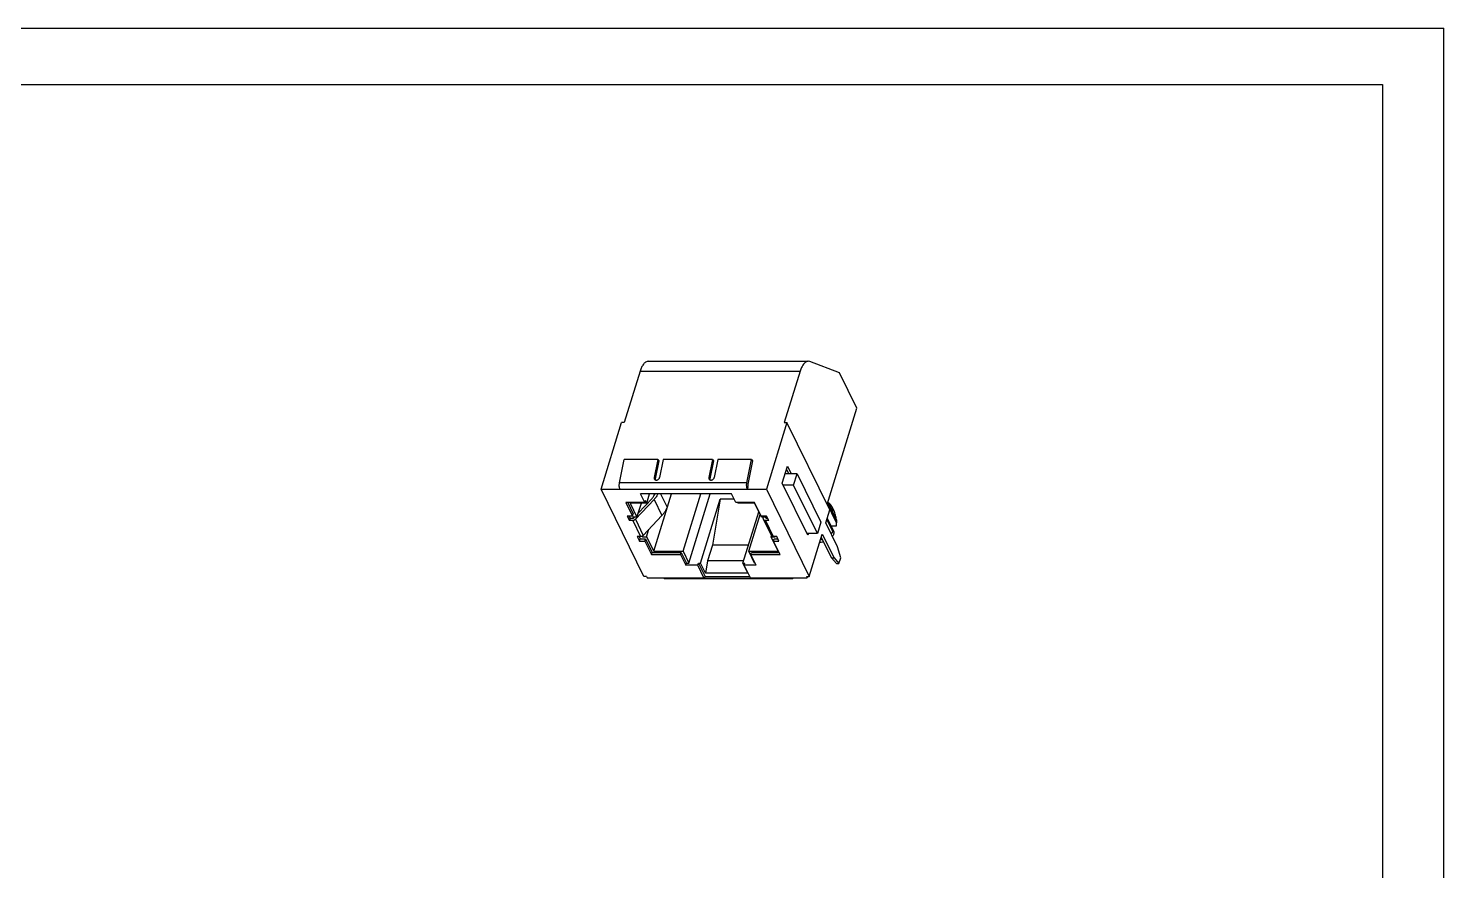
# Model space of a CAD drawing. Extents: x 0 to 420, y 0 to 297.
# Drawn here: x 170.5 to 420, y 148.5 to 297 of the extents above; entities that cross this region are included whole.
import ezdxf

# ---------------------------------------------------------------- set-up
doc = ezdxf.new("R2010")
doc.units = 0
doc.header["$LTSCALE"] = 23.1
doc.layers.get('0').update_dxf_attribs({"linetype": 'CONTINUOUS'})

msp = doc.modelspace()

# ---------------------------------------------------------------- linework, layer by layer
at = {"color": 7, "linetype": 'CONTINUOUS'}
for p, q in [((0, 297), (420, 297)), ((420, 0), (420, 297)), ((17.78, 287.08), (409.21, 287.08)), ((409.21, 287.08), (409.21, 9.23)), ((279.77, 238.3), (307.98, 238.3)), ((308.25, 238.25), (307.98, 238.3)), ((313.47, 236.26), (308.25, 238.25)), ((278.34, 236.53), (275.55, 227.49)), ((278.34, 236.53), (306.56, 236.53)), ((306.56, 236.53), (303.76, 227.49)), ((316.54, 230.01), (313.47, 236.26)), ((311.3, 213.06), (316.54, 230.01)), ((271.46, 215.76), (275.09, 227.49)), ((275.55, 227.49), (275.09, 227.49)), ((304.22, 227.49), (300.6, 215.76)), ((303.76, 227.49), (304.22, 227.49)), ((311.78, 212.1), (304.22, 227.49)), ((274.71, 216.85), (275.51, 220.99)), ((281.45, 220.99), (275.51, 220.99)), ((281.45, 220.99), (280.83, 217.8)), ((281.62, 220.77), (281.01, 217.58)), ((281.45, 220.99), (281.62, 220.77)), ((282.39, 220.99), (281.77, 217.8)), ((291.09, 220.99), (282.39, 220.99)), ((291.09, 220.99), (290.47, 217.8)), ((291.26, 220.77), (290.65, 217.58)), ((291.09, 220.99), (291.26, 220.77)), ((292.02, 220.99), (291.41, 217.8)), ((297.97, 220.99), (292.02, 220.99)), ((297.16, 216.85), (297.97, 220.99)), ((298.14, 220.77), (297.34, 216.63)), ((297.97, 220.99), (298.14, 220.77)), ((303.41, 216.84), (304.33, 219.83)), ((304.33, 219.83), (305, 218.45)), ((280.83, 217.8), (281.01, 217.58)), ((290.47, 217.8), (290.65, 217.58)), ((306.02, 218.45), (303.9, 218.45)), ((304.15, 219.25), (304.54, 218.45)), ((305.4, 216.46), (306.02, 218.45)), ((306.02, 218.45), (310.2, 209.93)), ((279.02, 200.37), (271.46, 215.76)), ((271.46, 215.76), (300.6, 215.76)), ((297.16, 216.85), (274.71, 216.85)), ((279.17, 213.39), (278.41, 214.94)), ((294.46, 214.94), (278.41, 214.94)), ((279.52, 213.31), (280.02, 214.94)), ((280.74, 204.81), (283.87, 214.94)), ((281.95, 214.94), (283.09, 212.61)), ((285.91, 204.81), (289.04, 214.94)), ((286.93, 202.73), (290.71, 214.94)), ((295.22, 213.39), (294.46, 214.94)), ((297.26, 215.76), (297.38, 216.15)), ((300.6, 215.76), (308.15, 200.37)), ((307.92, 207.64), (303.41, 216.84)), ((305.4, 216.46), (303.59, 216.46)), ((309.59, 207.94), (305.4, 216.46)), ((275.85, 213.39), (277.01, 211.02)), ((279.17, 213.39), (275.85, 213.39)), ((276.16, 213.39), (277.13, 211.41)), ((276.57, 213.31), (277.8, 210.81)), ((279.52, 213.31), (276.57, 213.31)), ((280.8, 213.96), (277.51, 210.44)), ((277.8, 210.81), (278.57, 213.31)), ((278.02, 211.54), (280.45, 214.14)), ((279.17, 213.39), (279.29, 213.78)), ((279.52, 213.31), (279.29, 213.78)), ((280.8, 213.96), (282.19, 211.12)), ((288.99, 202.73), (292.47, 213.99)), ((292.47, 213.99), (291.1, 205.88)), ((294.92, 213.99), (292.47, 213.99)), ((298.54, 213.39), (295.22, 213.39)), ((295.57, 213.31), (295.53, 213.39)), ((298.52, 213.31), (295.57, 213.31)), ((299.74, 210.81), (298.52, 213.31)), ((299.7, 211.02), (298.54, 213.39)), ((311.07, 209.83), (311.78, 212.1)), ((312.99, 209.85), (311.34, 213.21)), ((311.42, 213.44), (312.97, 210.27)), ((311.44, 213.51), (312.16, 212.04)), ((312.15, 212.71), (312.5, 212)), ((276.07, 211.02), (276.46, 210.23)), ((277.01, 211.02), (276.07, 211.02)), ((276.38, 211.02), (276.58, 210.62)), ((276.58, 210.62), (276.46, 210.23)), ((277.04, 210.23), (276.46, 210.23)), ((276.58, 210.62), (277.16, 210.62)), ((277.01, 211.02), (277.13, 211.41)), ((277.04, 210.23), (278.44, 207.39)), ((277.07, 210.81), (277.16, 210.62)), ((277.8, 210.81), (277.07, 210.81)), ((277.16, 210.62), (277.34, 210.81)), ((277.51, 210.44), (278.91, 207.6)), ((282.19, 211.12), (278.91, 207.6)), ((296.48, 202.73), (299.27, 211.77)), ((297.52, 204.81), (299.51, 211.28)), ((300.64, 211.02), (299.7, 211.02)), ((300.47, 210.81), (299.74, 210.81)), ((300.1, 210.44), (299.98, 210.81)), ((300.11, 210.4), (300.1, 210.44)), ((300.11, 210.4), (301.51, 207.56)), ((301.02, 210.23), (300.44, 210.23)), ((300.44, 210.23), (301.83, 207.39)), ((300.56, 210.62), (300.47, 210.81)), ((300.56, 210.62), (300.83, 210.62)), ((301.02, 210.23), (300.64, 211.02)), ((310.2, 209.93), (309.59, 207.94)), ((313.14, 205.62), (311.07, 209.83)), ((311.26, 210.41), (312.34, 208.21)), ((311.33, 210.65), (312.5, 208.26)), ((312.16, 212.04), (312.29, 211.68)), ((312.29, 211.68), (312.96, 210.3)), ((277.85, 207.39), (278.24, 206.6)), ((278.44, 207.39), (277.85, 207.39)), ((278.17, 207.39), (278.36, 206.99)), ((278.72, 207.46), (278.78, 207.34)), ((278.78, 207.34), (278.84, 207.54)), ((278.78, 207.34), (279.5, 207.34)), ((279.5, 207.34), (279.91, 208.68)), ((279.5, 207.34), (280.74, 204.81)), ((301.45, 207.34), (301.51, 207.56)), ((301.45, 207.34), (302.17, 207.34)), ((302.69, 204.81), (301.45, 207.34)), ((302.42, 207.39), (301.83, 207.39)), ((302.17, 207.34), (302.15, 207.39)), ((302.81, 206.6), (302.42, 207.39)), ((309.59, 207.94), (307.78, 207.94)), ((308.02, 207.94), (307.92, 207.64)), ((308.15, 200.37), (310.46, 207.84)), ((310.28, 207.26), (312.07, 203.63)), ((310.46, 207.84), (312.53, 203.63)), ((311.99, 209.3), (312.94, 209.3)), ((278.24, 206.6), (278.36, 206.99)), ((278.24, 206.6), (279.18, 206.6)), ((278.36, 206.99), (279.3, 206.99)), ((279.18, 206.6), (279.3, 206.99)), ((279.18, 206.6), (280.34, 204.23)), ((279.3, 206.99), (280.46, 204.62)), ((280.34, 204.23), (280.46, 204.62)), ((280.46, 204.62), (285.61, 204.62)), ((280.74, 204.81), (285.91, 204.81)), ((285.49, 204.23), (285.61, 204.62)), ((285.61, 204.62), (286.54, 202.73)), ((285.91, 204.81), (286.93, 202.73)), ((291.1, 205.88), (290.24, 203.1)), ((297.45, 205.88), (291.1, 205.88)), ((297.52, 204.81), (302.69, 204.81)), ((298.54, 202.73), (297.52, 204.81)), ((297.89, 204.23), (298.01, 204.62)), ((298.01, 204.62), (302.84, 204.62)), ((301.87, 206.6), (301.99, 206.99)), ((301.87, 206.6), (302.81, 206.6)), ((303.03, 204.23), (301.87, 206.6)), ((301.99, 206.99), (302.61, 206.99)), ((313.71, 203.65), (313.14, 205.62)), ((280.34, 204.23), (285.49, 204.23)), ((285.49, 204.23), (286.42, 202.34)), ((286.42, 202.34), (286.54, 202.73)), ((288.52, 202.34), (286.42, 202.34)), ((286.54, 202.73), (286.93, 202.73)), ((288.52, 202.34), (288.64, 202.73)), ((289.61, 200.13), (288.52, 202.34)), ((288.64, 202.73), (288.99, 202.73)), ((288.64, 202.73), (289.8, 200.36)), ((289.88, 200.93), (288.99, 202.73)), ((290.24, 203.1), (289.88, 200.93)), ((296.59, 203.1), (290.24, 203.1)), ((296.48, 202.73), (296.83, 202.73)), ((297.36, 200.93), (296.48, 202.73)), ((296.71, 202.34), (296.83, 202.73)), ((298.82, 202.34), (296.71, 202.34)), ((297.79, 200.13), (296.71, 202.34)), ((297.89, 204.23), (303.03, 204.23)), ((298.82, 202.34), (297.89, 204.23)), ((298.54, 202.73), (298.62, 202.73)), ((312.07, 203.63), (312.53, 203.63)), ((312.07, 203.63), (312.94, 202.65)), ((312.53, 203.63), (313.4, 202.65)), ((312.94, 202.65), (313.4, 202.65)), ((313.4, 202.65), (313.71, 203.65)), ((279.48, 200.37), (279.02, 200.37)), ((279.48, 200.37), (279.59, 200.13)), ((279.59, 200.13), (289.61, 200.13)), ((305.14, 199.94), (282.69, 199.94)), ((289.69, 200), (289.8, 200.36)), ((297.88, 200), (289.69, 200)), ((289.8, 200.36), (297.68, 200.36)), ((297.36, 200.93), (289.88, 200.93)), ((297.79, 200.13), (307.81, 200.13)), ((307.69, 200.37), (308.15, 200.37)), ((307.69, 200.37), (307.81, 200.13)), ((307.81, 200.13), (307.88, 200.37))]:
    msp.add_line(p, q, dxfattribs=at)
for points, knots in [([(279.77, 238.3), (279.73, 238.3), (279.55, 238.28), (279.23, 238.13), (278.88, 237.75), (278.57, 237.2), (278.41, 236.77), (278.34, 236.53)], [0, 0, 0, 0, 0.046565, 0.217062, 0.427325, 0.688552, 1, 1, 1, 1]), ([(307.98, 238.3), (307.94, 238.3), (307.77, 238.28), (307.45, 238.13), (307.1, 237.75), (306.79, 237.2), (306.63, 236.77), (306.56, 236.53)], [0, 0, 0, 0, 0.046565, 0.217062, 0.427325, 0.688552, 1, 1, 1, 1]), ([(280.83, 217.8), (280.82, 217.75), (280.82, 217.65), (280.86, 217.54), (280.9, 217.5), (280.9, 217.49)], [0, 0, 0, 0, 0.473945, 0.922839, 1, 1, 1, 1]), ([(280.9, 217.49), (280.93, 217.46), (281, 217.4), (281.13, 217.35), (281.3, 217.35), (281.46, 217.4), (281.61, 217.51), (281.72, 217.64), (281.76, 217.75), (281.77, 217.8)], [0, 0, 0, 0, 0.10733, 0.242728, 0.387331, 0.540276, 0.697177, 0.852141, 1, 1, 1, 1]), ([(281.01, 217.58), (281, 217.53), (281, 217.47), (281.01, 217.41), (281.01, 217.4)], [0, 0, 0, 0, 0.849277, 1, 1, 1, 1]), ([(290.47, 217.8), (290.46, 217.75), (290.46, 217.65), (290.5, 217.54), (290.53, 217.5), (290.54, 217.49)], [0, 0, 0, 0, 0.473945, 0.922839, 1, 1, 1, 1]), ([(290.54, 217.49), (290.56, 217.46), (290.63, 217.4), (290.77, 217.35), (290.94, 217.35), (291.1, 217.4), (291.25, 217.51), (291.36, 217.64), (291.4, 217.75), (291.41, 217.8)], [0, 0, 0, 0, 0.10733, 0.242728, 0.387331, 0.540276, 0.697177, 0.852141, 1, 1, 1, 1]), ([(290.65, 217.58), (290.64, 217.53), (290.63, 217.47), (290.65, 217.41), (290.65, 217.4)], [0, 0, 0, 0, 0.849277, 1, 1, 1, 1]), ([(274.8, 215.76), (274.77, 215.83), (274.71, 216), (274.67, 216.27), (274.67, 216.56), (274.69, 216.75), (274.71, 216.85)], [0, 0, 0, 0, 0.213913, 0.467838, 0.738604, 1, 1, 1, 1]), ([(280.45, 214.14), (280.57, 214.27), (280.78, 214.53), (280.95, 214.8), (281.02, 214.94)], [0, 0, 0, 0, 0.546987, 1, 1, 1, 1]), ([(281.49, 214.94), (281.4, 214.76), (281.19, 214.42), (280.94, 214.11), (280.8, 213.96)], [0, 0, 0, 0, 0.490684, 1, 1, 1, 1]), ([(297.26, 215.76), (297.22, 215.83), (297.17, 216), (297.13, 216.27), (297.12, 216.56), (297.15, 216.75), (297.16, 216.85)], [0, 0, 0, 0, 0.213913, 0.467838, 0.738604, 1, 1, 1, 1]), ([(297.34, 216.63), (297.33, 216.57), (297.32, 216.46), (297.33, 216.29), (297.36, 216.19), (297.38, 216.15)], [0, 0, 0, 0, 0.35198, 0.704997, 1, 1, 1, 1]), ([(283.09, 212.61), (283.04, 212.43), (282.89, 212.08), (282.59, 211.57), (282.33, 211.27), (282.19, 211.12)], [0, 0, 0, 0, 0.316904, 0.650699, 1, 1, 1, 1]), ([(312.15, 212.71), (312.09, 212.83), (311.93, 213.09), (311.68, 213.3), (311.52, 213.4), (311.5, 213.41)], [0, 0, 0, 0, 0.417296, 0.92814, 1, 1, 1, 1]), ([(312.31, 212.18), (312.29, 212.34), (312.24, 212.52), (312.17, 212.69), (312.15, 212.71)], [0, 0, 0, 0, 0.868229, 1, 1, 1, 1]), ([(277.51, 210.44), (277.47, 210.4), (277.38, 210.32), (277.22, 210.25), (277.1, 210.23), (277.04, 210.23)], [0, 0, 0, 0, 0.333028, 0.673214, 1, 1, 1, 1]), ([(300.44, 210.23), (300.39, 210.23), (300.29, 210.25), (300.17, 210.31), (300.13, 210.38), (300.11, 210.4)], [0, 0, 0, 0, 0.406212, 0.767622, 1, 1, 1, 1]), ([(312.96, 210.3), (312.93, 210.6), (312.84, 211.16), (312.64, 211.72), (312.51, 211.98), (312.5, 212)], [0, 0, 0, 0, 0.507038, 0.961812, 1, 1, 1, 1]), ([(312.94, 209.3), (312.95, 209.39), (312.97, 209.57), (312.98, 209.76), (312.99, 209.85)], [0, 0, 0, 0, 0.494987, 1, 1, 1, 1]), ([(312.96, 210.3), (312.97, 210.3), (312.97, 210.29), (312.97, 210.28), (312.97, 210.27)], [0, 0, 0, 0, 0.499722, 1, 1, 1, 1]), ([(312.97, 210.27), (312.98, 210.2), (312.98, 210.06), (312.99, 209.92), (312.99, 209.85)], [0, 0, 0, 0, 0.512204, 1, 1, 1, 1]), ([(278.91, 207.6), (278.87, 207.56), (278.77, 207.48), (278.61, 207.41), (278.5, 207.39), (278.44, 207.39)], [0, 0, 0, 0, 0.333028, 0.673214, 1, 1, 1, 1]), ([(301.83, 207.39), (301.78, 207.39), (301.68, 207.41), (301.57, 207.47), (301.52, 207.53), (301.51, 207.56)], [0, 0, 0, 0, 0.406212, 0.767622, 1, 1, 1, 1]), ([(312.5, 208.26), (312.47, 208.25), (312.42, 208.23), (312.36, 208.22), (312.34, 208.21)], [0, 0, 0, 0, 0.494289, 1, 1, 1, 1]), ([(312.5, 208.26), (312.49, 208.17), (312.48, 207.98), (312.46, 207.8), (312.45, 207.71)], [0, 0, 0, 0, 0.504704, 1, 1, 1, 1]), ([(310.66, 206.48), (310.61, 206.46), (310.39, 206.4), (310.16, 206.36), (310, 206.34)], [0, 0, 0, 0, 0.269535, 1, 1, 1, 1]), ([(282.69, 199.94), (282.65, 199.94), (282.55, 199.99), (282.5, 200.08), (282.47, 200.13)], [0, 0, 0, 0, 0.407311, 1, 1, 1, 1]), ([(289.69, 200), (289.68, 200.02), (289.64, 200.06), (289.62, 200.1), (289.61, 200.13)], [0, 0, 0, 0, 0.459066, 1, 1, 1, 1]), ([(297.88, 200), (297.86, 200.02), (297.83, 200.06), (297.81, 200.1), (297.79, 200.13)], [0, 0, 0, 0, 0.459066, 1, 1, 1, 1]), ([(305.14, 199.94), (305.1, 199.94), (305.01, 199.99), (304.96, 200.08), (304.93, 200.13)], [0, 0, 0, 0, 0.407311, 1, 1, 1, 1]), ([(305.36, 200.13), (305.33, 200.08), (305.28, 199.99), (305.19, 199.94), (305.15, 199.94), (305.14, 199.94)], [0, 0, 0, 0, 0.562008, 0.988534, 1, 1, 1, 1])]:
    msp.add_open_spline(points, degree=3, knots=knots, dxfattribs=at)
for points in [[(312.29, 211.68), (312.32, 211.85), (312.32, 212.02), (312.31, 212.18)], [(312.03, 207.89), (312.14, 207.99), (312.24, 208.1), (312.34, 208.21)], [(312.45, 207.71), (312.39, 207.62), (312.32, 207.54), (312.24, 207.46)], [(310.16, 206.85), (310.25, 206.87), (310.35, 206.9), (310.44, 206.94)]]:
    msp.add_open_spline(points, degree=3, dxfattribs=at)

doc.saveas('drawing.dxf')
